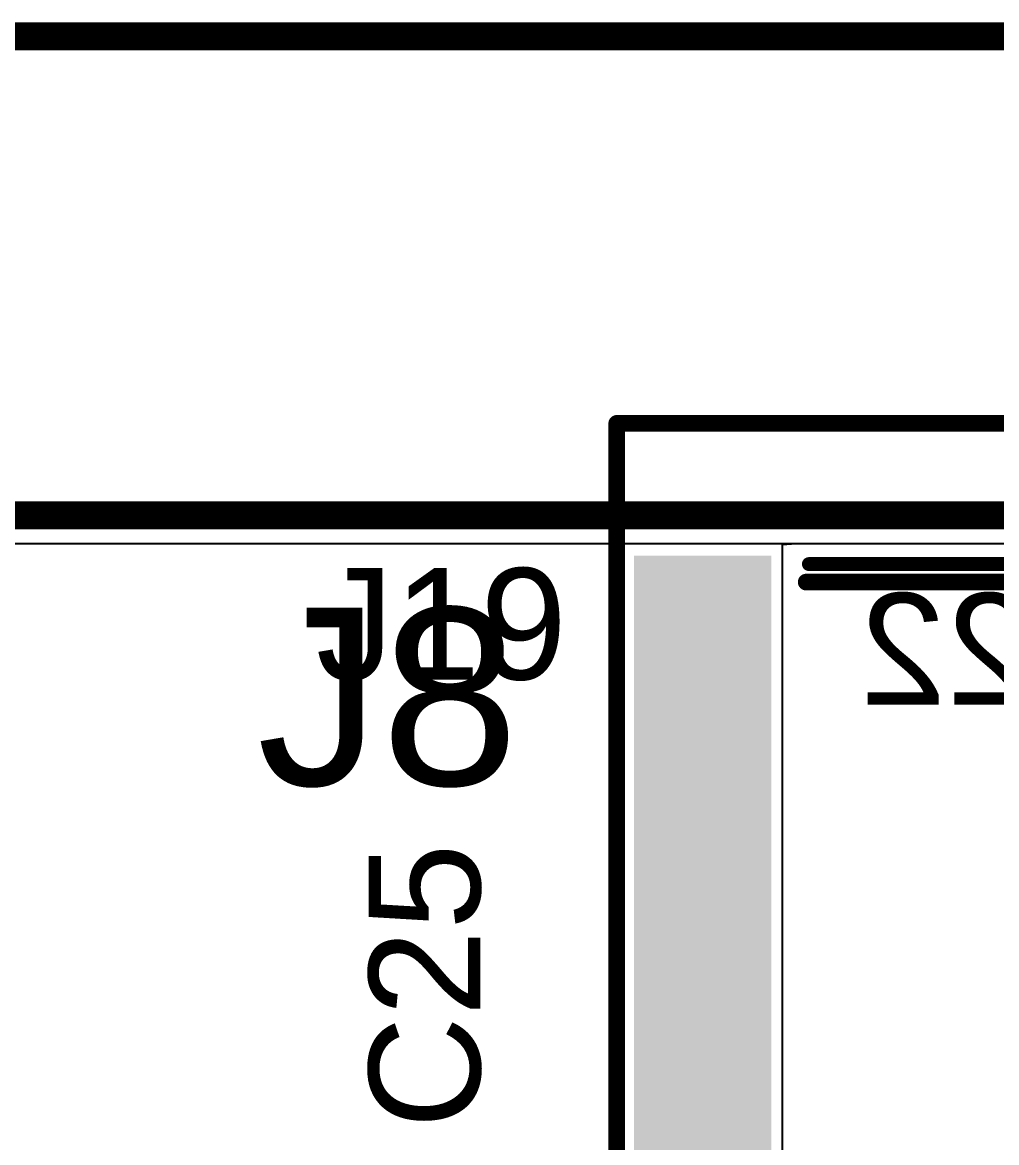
# Model space of a CAD drawing. Header units: inches. Extents: x -0.1 to 17.9, y -0.8 to 4.8.
# Drawn here: x 1.2356 to 1.5853, y 3.9247 to 4.327 of the extents above; entities that cross this region are included whole.
import ezdxf

# ---------------------------------------------------------------- set-up
doc = ezdxf.new("R2010")
doc.units = ezdxf.units.IN
doc.header["$MEASUREMENT"] = 0
for name, color, linetype in [('Board Outline', 216, 'Continuous'), ('Bottom Layer 1', 5, 'Continuous'), ('Bottom Overlay', 54, 'Continuous'), ('Dimension', 6, 'Continuous'), ('GND+Signal', 16, 'Continuous'), ('Pad Holes', 156, 'Continuous'), ('PWR+Signal', 76, 'Continuous'), ('Route Tool Path', 56, 'Continuous'), ('Top 3D Body', 56, 'Continuous'), ('Top Layer 1', 1, 'Continuous'), ('Top Overlay', 2, 'Continuous'), ('Top Paste', 8, 'Continuous'), ('Top Solder', 216, 'Continuous'), ('Top Value', 56, 'Continuous')]:
    doc.layers.add(name, color=color, linetype=linetype)
doc.styles.add('Arial', font='', dxfattribs={"height": 0.2})
doc.styles.get('Arial').set_extended_font_data('Arial')

# ---------------------------------------------------------------- blocks, each defined once
blk = doc.blocks.new('1054301305_190')
at = {"layer": 'Top Layer 1'}
blk.add_hatch(color=1, dxfattribs=at).paths.add_polyline_path([(0.26457, 0.06437), (0.30787, 0.06437), (0.30787, -0.25847), (0.26457, -0.25847)])
at = {"layer": 'Top Paste'}
blk.add_hatch(color=8, dxfattribs=at).paths.add_polyline_path([(0.26457, 0.06437), (0.30787, 0.06437), (0.30787, -0.25847), (0.26457, -0.25847)])
at = {"layer": 'Top Solder'}
blk.add_hatch(color=216, dxfattribs=at).paths.add_polyline_path([(0.26157, 0.06737), (0.31087, 0.06737), (0.31087, -0.26147), (0.26157, -0.26147)])
at = {"layer": 'Top Overlay'}
blk.add_lwpolyline([(0.24803, -0.25846, 0.005, 0.005, 0), (-0.25, -0.25846, 0.005, 0.005, 0)], format="xyseb", dxfattribs=at)
blk.add_lwpolyline([(0.24678, -0.25846, 0.0025, 0.0025, 1), (0.24928, -0.25846, 0.0025, 0.0025, 1)], format="xyseb", close=True, dxfattribs=at)

msp = doc.modelspace()

# ---------------------------------------------------------------- hatches: boundary and pattern name
at = {"layer": 'Pad Holes'}
h = msp.add_hatch(color=7, dxfattribs=at)
edge = h.paths.add_edge_path()
edge.add_arc((1.449, 4.183), 0.0015, 0, 360)
h = msp.add_hatch(color=7, dxfattribs=at)
edge = h.paths.add_edge_path()
edge.add_arc((1.449, 4.183), 0.0015, 0, 360)
h = msp.add_hatch(color=7, dxfattribs=at)
edge = h.paths.add_edge_path()
edge.add_arc((1.517, 4.126), 0.0015, 0, 360)
at = {"layer": 'Top 3D Body'}
h = msp.add_hatch(color=56, dxfattribs=at)
edge = h.paths.add_edge_path()
edge.add_arc((1.449, 4.183), 0.0015, 0, 360)
h = msp.add_hatch(color=56, dxfattribs=at)
edge = h.paths.add_edge_path()
edge.add_arc((1.449, 4.183), 0.0015, 0, 360)
h = msp.add_hatch(color=56, dxfattribs=at)
edge = h.paths.add_edge_path()
edge.add_arc((1.517, 4.126), 0.0015, 0, 360)

# ---------------------------------------------------------------- linework, layer by layer
at = {"layer": 'Board Outline'}
msp.add_lwpolyline([(0, 4.15, 0.01, 0.01, 0), (3.85, 4.15, 0.01, 0.01, 0)], format="xyseb", dxfattribs=at)
at = {"layer": 'Bottom Layer 1'}
msp.add_line((0.0102, 4.1398), (1.62549, 4.1398), dxfattribs=at)
at = {"layer": 'Dimension'}
msp.add_lwpolyline([(0, 4.322, 0.01, 0.01, 0), (1.62309, 4.322, 0.01, 0.01, 0)], format="xyseb", dxfattribs=at)
at = {"layer": 'GND+Signal'}
msp.add_line((0.0102, 4.1398), (3.8398, 4.1398), dxfattribs=at)
at = {"layer": 'PWR+Signal'}
msp.add_line((0.0102, 4.1398), (3.8398, 4.1398), dxfattribs=at)
at = {"layer": 'Route Tool Path'}
msp.add_lwpolyline([(0, 4.15, 0.0005, 0.0005, 0), (3.85, 4.15, 0.0005, 0.0005, 0)], format="xyseb", dxfattribs=at)
at = {"layer": 'Top 3D Body'}
for points in [[(1.449, 4.183, 0.006, 0.006, 0), (2.088, 4.183, 0.006, 0.006, 0)], [(1.449, 3.733, 0.006, 0.006, 0), (1.449, 4.183, 0.006, 0.006, 0)], [(1.517, 4.126, 0.006, 0.006, 0), (2.021, 4.126, 0.006, 0.006, 0)]]:
    msp.add_lwpolyline(points, format="xyseb", dxfattribs=at)
for points in [[(1.4475, 4.183, 0.003, 0.003, 1), (1.4505, 4.183, 0.003, 0.003, 1)], [(1.4475, 4.183, 0.003, 0.003, 1), (1.4505, 4.183, 0.003, 0.003, 1)], [(1.5155, 4.126, 0.003, 0.003, 1), (1.5185, 4.126, 0.003, 0.003, 1)]]:
    msp.add_lwpolyline(points, format="xyseb", close=True, dxfattribs=at)
at = {"layer": 'Top Layer 1'}
for p, q in [((0.0102, 4.1398), (1.44627, 4.1398)), ((1.44627, 4.1398), (1.45113, 4.13947)), ((1.50843, 4.13947), (1.51329, 4.1398)), ((1.51329, 4.1398), (2.01871, 4.1398)), ((1.45113, 4.13947), (1.45113, 4.1348)), ((1.50843, 4.1348), (1.50843, 4.13947)), ((1.45113, 4.1348), (1.45113, 3.80614)), ((1.50843, 3.80614), (1.50843, 4.1348))]:
    msp.add_line(p, q, dxfattribs=at)
at = {"layer": 'Top Value'}
msp.add_lwpolyline([(0, 4.15, 0.0005, 0.0005, 0), (3.85, 4.15, 0.0005, 0.0005, 0)], format="xyseb", dxfattribs=at)

# ---------------------------------------------------------------- block references
at = {"rotation": 180}
msp.add_blockref('1054301305_190', (1.766, 3.874), dxfattribs=at)

# ---------------------------------------------------------------- texts
at = {"layer": 'Bottom Overlay', "style": 'Arial', "text_generation_flag": 2}
msp.add_text('J22', height=0.04, dxfattribs=at).set_placement((1.62632, 4.08201))
at = {"layer": 'Top 3D Body', "style": 'Arial'}
msp.add_text('J8', height=0.06375, dxfattribs=at).set_placement((1.31979, 4.05304))
at = {"layer": 'Top Overlay', "style": 'Arial'}
msp.add_text('J19', height=0.04, dxfattribs=at).set_placement((1.34102, 4.09101))
msp.add_text('C25', height=0.04, rotation=90, dxfattribs=at).set_placement((1.39999, 3.92968))

doc.saveas('drawing.dxf')
